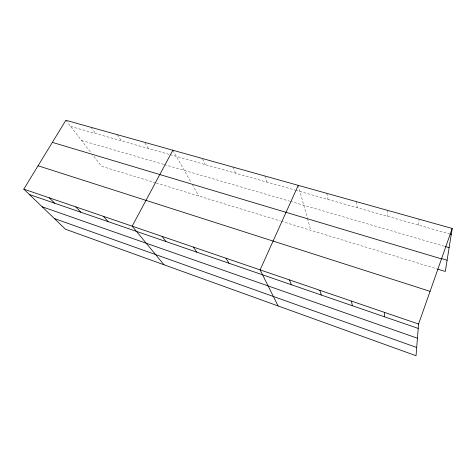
<?xml version="1.0" encoding="UTF-8"?>
<svg xmlns="http://www.w3.org/2000/svg" width="476" height="476" viewBox="0 0 476 476"><rect width="100%" height="100%" fill="white"/><g stroke="black" fill="none" stroke-linecap="round" stroke-linejoin="round"><path stroke-width="0.36" stroke-dasharray="2.38 1.78" d="M418.719 225.148L419.058 219.18M70.638 126.432L169.361 154.432M170.057 154.629L294.947 190.049M295.661 190.251L449.13 233.775M81.521 140.462L163.601 164.393M164.315 164.601L289.723 201.175M290.425 201.378L444.87 246.419M155.593 182.808L101.549 166.267L92.463 154.563M156.295 183.022L280.537 221.042M281.227 221.257L436.897 268.898M65.861 120.273L91.094 152.802M91.106 127.342L95.605 133.512M117.31 134.678L121.505 140.86M144.924 142.925L148.399 148.488M172.842 150.232L191.191 182.588M192.28 184.51L198.813 196.035M202.597 159.097L205.4 164.648M232.948 167.064L235.632 173.228M264.906 176.013L267.119 182.153M298.232 185.348L307.276 217.752M307.466 218.442L310.774 230.301M326.804 193.345L328.053 199.438M356.423 201.645L357.184 207.697M387.155 210.249L387.387 216.265"/><path stroke-width="0.71" d="M452.2 228.462L418.577 324.025L416.036 355.727L65.474 229.224L23.8 189.133L65.861 120.273L452.2 228.462L445.298 271.463L437.599 269.113M298.232 185.348L260.104 269.874L278.073 305.943M172.842 150.232L132.161 226.16L164.012 264.781M449.838 233.972L451.254 234.376M445.578 246.622L449.118 247.657M441.413 258.522L447.101 260.223M52.36 142.372L441.496 258.885M38.068 165.779L430.072 291.354M23.8 189.133L418.577 324.025M29.405 194.523L418.225 328.41M42.138 206.774L417.44 338.234M54.371 218.543L416.696 347.486M49.308 197.843L54.627 203.21M75.827 206.905L80.843 212.236M103.423 216.336L108.106 221.62M162.12 236.393L166.035 241.57M193.369 247.074L196.844 252.179M225.999 258.224L228.986 263.246M289.396 279.882L291.371 284.731M319.818 290.277L321.282 295.025M351.443 301.082L352.347 305.723M384.334 312.321L384.638 316.843"/></g></svg>
